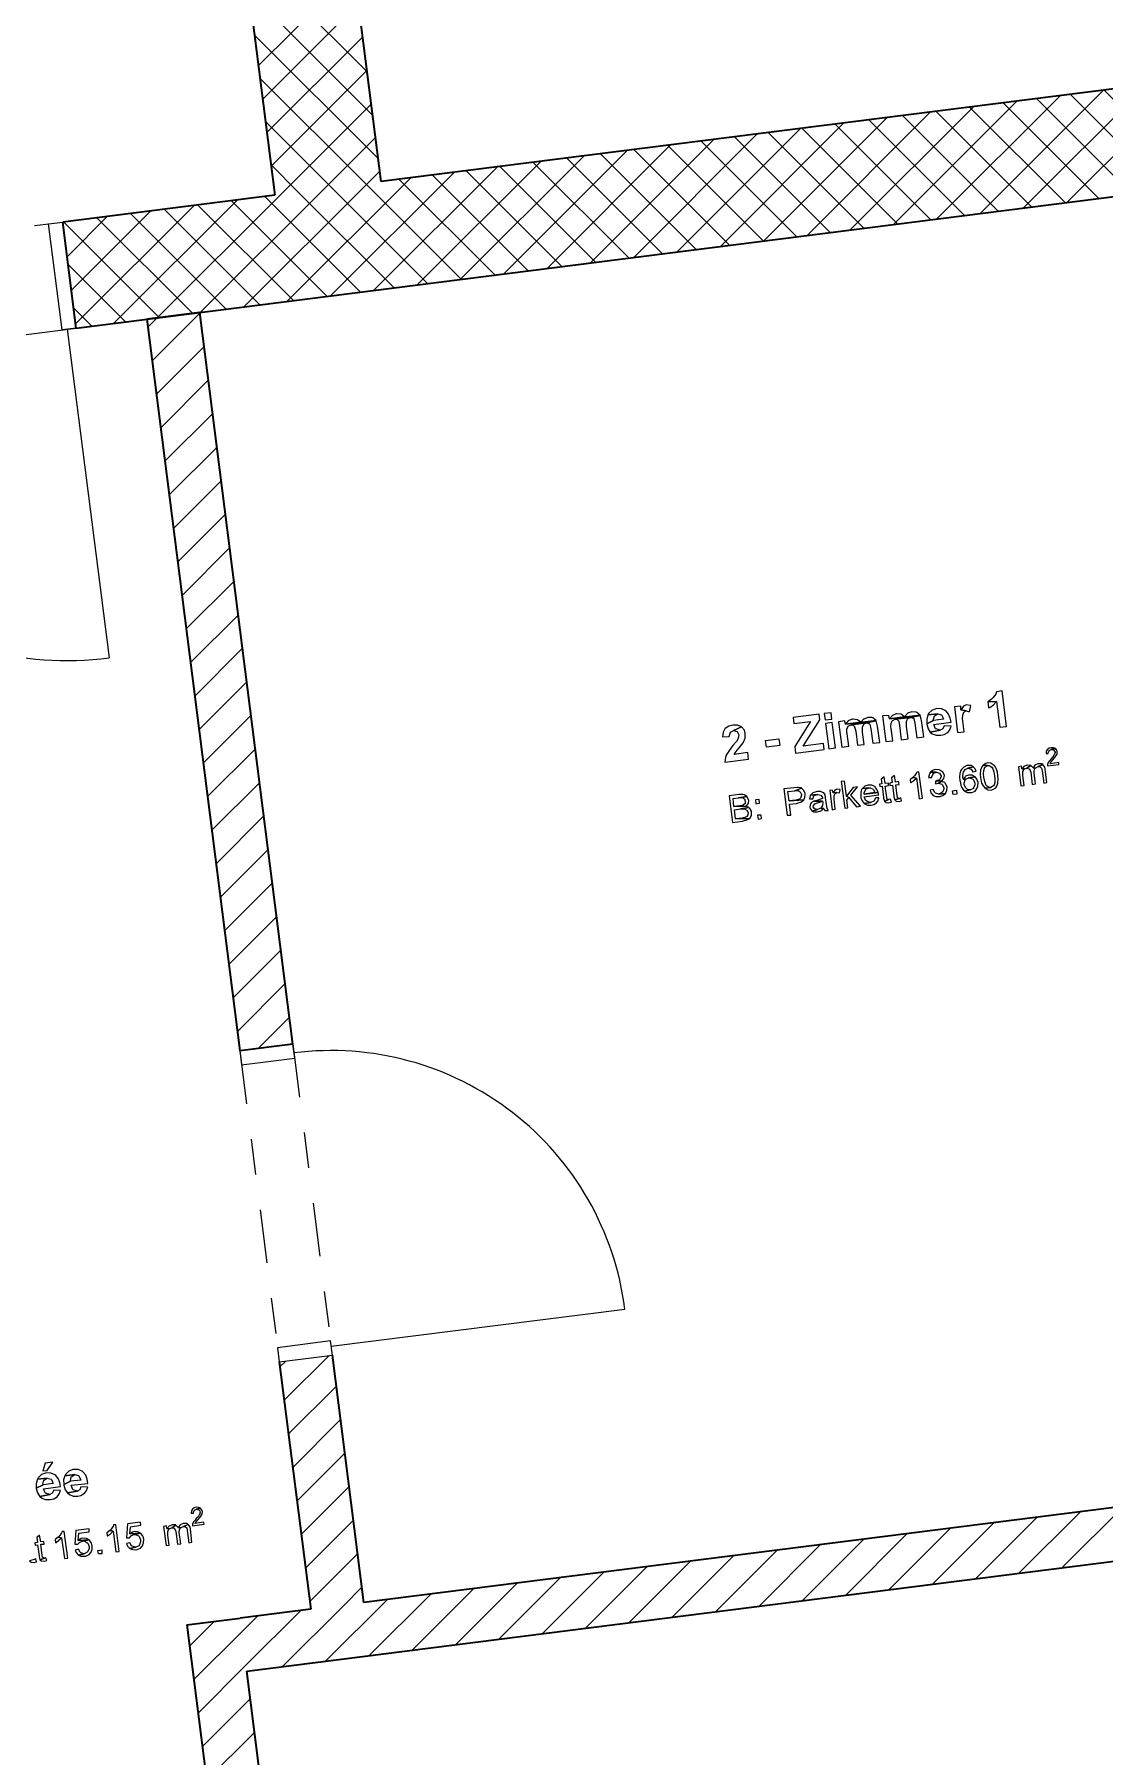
# Model space of a CAD drawing. Header units: metres. Extents: x 2713679.5 to 2713747.3, y 1226017.1 to 1226104.2.
# Drawn here: x 2713704.567 to 2713707.568, y 1226032.806 to 1226037.639 of the extents above; entities that cross this region are included whole.
import ezdxf

# ---------------------------------------------------------------- set-up
doc = ezdxf.new("R2010")
doc.units = ezdxf.units.M
doc.header["$MEASUREMENT"] = 0
doc.linetypes.add('Strichpunkt 3_1_1mm Achsen', pattern=[0.25, 0.15, -0.05, 0, -0.05])
doc.layers.add('texte', color=7, linetype='Continuous', true_color=0x000000)
doc.layers.add('waende_stuetzen', color=250, linetype='Continuous')

msp = doc.modelspace()

# ---------------------------------------------------------------- linework, layer by layer
at = {"layer": 'texte'}
for points in [[(2713707.2809, 1226035.7972), (2713707.2654, 1226035.7949), (2713707.2631, 1226035.7879), (2713707.2554, 1226035.7779), (2713707.2507, 1226035.7732), (2713707.2407, 1226035.7662), (2713707.2654, 1226035.767), (2713707.2747, 1226035.695), (2713707.2933, 1226035.6973)], [(2713707.2407, 1226035.7662), (2713707.243, 1226035.7492), (2713707.2461, 1226035.7508), (2713707.2569, 1226035.7577), (2713707.2654, 1226035.767)], [(2713706.7675, 1226035.7314), (2713706.6947, 1226035.7221), (2713706.697, 1226035.7058), (2713706.7435, 1226035.7113), (2713706.6994, 1226035.6408), (2713706.7017, 1226035.6222), (2713706.7822, 1226035.6323), (2713706.7799, 1226035.6493), (2713706.7234, 1226035.6423), (2713706.7698, 1226035.7159)], [(2713706.8016, 1226035.736), (2713706.7822, 1226035.7337), (2713706.7845, 1226035.7159), (2713706.8031, 1226035.7182)], [(2713706.8403, 1226035.7128), (2713706.8225, 1226035.7105), (2713706.8318, 1226035.6392), (2713706.8511, 1226035.6416), (2713706.8465, 1226035.6764), (2713706.8457, 1226035.6795), (2713706.8457, 1226035.6911), (2713706.8504, 1226035.6989), (2713706.8581, 1226035.702), (2713706.9007, 1226035.7074), (2713706.9278, 1226035.7128), (2713706.9278, 1226035.7136), (2713706.8418, 1226035.7035)], [(2713706.9046, 1226035.7229), (2713706.893, 1226035.7182), (2713706.8922, 1226035.7182), (2713706.8844, 1226035.7089), (2713706.8418, 1226035.7035), (2713706.9278, 1226035.7136), (2713706.9185, 1226035.7213), (2713706.917, 1226035.7221)], [(2713706.8628, 1226035.7175), (2713706.8604, 1226035.7175), (2713706.8496, 1226035.7128), (2713706.8418, 1226035.7035), (2713706.8844, 1226035.7089), (2713706.8751, 1226035.7159), (2713706.8744, 1226035.7159)], [(2713706.9278, 1226035.7128), (2713706.9007, 1226035.7074), (2713706.9092, 1226035.7043), (2713706.91, 1226035.7035), (2713706.9131, 1226035.6911), (2713706.9185, 1226035.6501), (2713706.9379, 1226035.6524), (2713706.9317, 1226035.6981), (2713706.9309, 1226035.702)], [(2713706.9634, 1226035.7283), (2713706.9456, 1226035.7267), (2713706.9549, 1226035.6547), (2713706.9743, 1226035.657), (2713706.9696, 1226035.6919), (2713706.9689, 1226035.695), (2713706.9696, 1226035.7066), (2713706.9735, 1226035.7144), (2713706.9812, 1226035.7175), (2713707.0238, 1226035.7229), (2713707.0509, 1226035.7283), (2713707.0509, 1226035.7291), (2713706.965, 1226035.719)], [(2713707.0277, 1226035.7384), (2713707.0161, 1226035.7345), (2713707.0153, 1226035.7337), (2713707.0076, 1226035.7244), (2713706.965, 1226035.719), (2713707.0509, 1226035.7291), (2713707.0416, 1226035.7368), (2713707.0401, 1226035.7376)], [(2713706.9859, 1226035.7329), (2713706.9836, 1226035.7329), (2713706.9735, 1226035.7283), (2713706.965, 1226035.719), (2713707.0076, 1226035.7244), (2713706.9983, 1226035.7322), (2713706.9975, 1226035.7322)], [(2713707.0238, 1226035.7229), (2713706.9812, 1226035.7175), (2713706.9867, 1226035.7167), (2713706.9905, 1226035.7128), (2713706.9913, 1226035.712), (2713706.9936, 1226035.6996), (2713706.9983, 1226035.6601), (2713707.0176, 1226035.6625), (2713707.013, 1226035.6973), (2713707.013, 1226035.7004), (2713707.013, 1226035.712), (2713707.0169, 1226035.7198)], [(2713707.0509, 1226035.7283), (2713707.0238, 1226035.7229), (2713707.0331, 1226035.7206), (2713707.0331, 1226035.719), (2713707.0362, 1226035.7066), (2713707.0416, 1226035.6656), (2713707.061, 1226035.6679), (2713707.0548, 1226035.7136), (2713707.054, 1226035.7175)], [(2713707.0974, 1226035.7477), (2713707.0951, 1226035.7469), (2713707.0842, 1226035.7422), (2713707.0757, 1226035.7345), (2713707.0726, 1226035.7298), (2713707.1005, 1226035.7329), (2713707.1113, 1226035.7298), (2713707.1121, 1226035.7291), (2713707.1168, 1226035.7182), (2713707.0889, 1226035.7144), (2713707.0695, 1226035.7051), (2713707.0695, 1226035.7035), (2713707.0734, 1226035.6911), (2713707.0796, 1226035.6811), (2713707.1075, 1226035.6865), (2713707.1075, 1226035.6865), (2713707.0959, 1226035.6903), (2713707.0943, 1226035.6911), (2713707.0897, 1226035.7027), (2713707.1377, 1226035.7089), (2713707.1353, 1226035.7206), (2713707.1307, 1226035.7314), (2713707.1245, 1226035.7399), (2713707.1214, 1226035.7422), (2713707.1106, 1226035.7469)], [(2713707.0726, 1226035.7298), (2713707.0695, 1226035.7182), (2713707.0695, 1226035.7051), (2713707.0889, 1226035.7144), (2713707.0881, 1226035.7151), (2713707.0912, 1226035.7267), (2713707.1005, 1226035.7329)], [(2713707.1648, 1226035.7539), (2713707.147, 1226035.7523), (2713707.1555, 1226035.6803), (2713707.1748, 1226035.6826), (2713707.1717, 1226035.7043), (2713707.1702, 1226035.7198), (2713707.171, 1226035.7291), (2713707.1741, 1226035.7376), (2713707.1803, 1226035.7407), (2713707.1655, 1226035.7438)], [(2713707.1803, 1226035.7577), (2713707.1725, 1226035.7546), (2713707.1725, 1226035.7546), (2713707.1655, 1226035.7438), (2713707.1803, 1226035.7407), (2713707.1896, 1226035.7384), (2713707.1934, 1226035.7562), (2713707.1927, 1226035.7562)], [(2713706.5259, 1226035.7012), (2713706.5143, 1226035.6981), (2713706.5042, 1226035.6919), (2713706.5034, 1226035.6911), (2713706.4988, 1226035.6811), (2713706.4965, 1226035.6679), (2713706.5158, 1226035.6687), (2713706.5158, 1226035.6687), (2713706.5189, 1226035.6811), (2713706.5274, 1226035.6857), (2713706.5499, 1226035.6965), (2713706.5499, 1226035.6965), (2713706.5391, 1226035.7012)], [(2713706.5499, 1226035.6965), (2713706.5274, 1226035.6857), (2713706.5375, 1226035.6834), (2713706.5422, 1226035.6741), (2713706.5422, 1226035.6741), (2713706.5398, 1226035.6617), (2713706.536, 1226035.6555), (2713706.5259, 1226035.6439), (2713706.5205, 1226035.6361), (2713706.5127, 1226035.6253), (2713706.5073, 1226035.6168), (2713706.505, 1226035.6098), (2713706.5034, 1226035.5974), (2713706.57, 1226035.6059), (2713706.5677, 1226035.6238), (2713706.5298, 1226035.6183), (2713706.5336, 1226035.6245), (2713706.5344, 1226035.6261), (2713706.5437, 1226035.6369), (2713706.5476, 1226035.6416), (2713706.5545, 1226035.6509), (2713706.5553, 1226035.6532), (2713706.56, 1226035.6648), (2713706.5607, 1226035.6656), (2713706.5607, 1226035.678), (2713706.5584, 1226035.6873)], [(2713706.8047, 1226035.7082), (2713706.7853, 1226035.7058), (2713706.7946, 1226035.6346), (2713706.814, 1226035.6369)], [(2713706.9007, 1226035.7074), (2713706.8581, 1226035.702), (2713706.8635, 1226035.7012), (2713706.8674, 1226035.6973), (2713706.8674, 1226035.6965), (2713706.8705, 1226035.6842), (2713706.8751, 1226035.6447), (2713706.8945, 1226035.647), (2713706.8899, 1226035.6811), (2713706.8899, 1226035.6849), (2713706.8899, 1226035.6965), (2713706.8937, 1226035.7043)], [(2713707.1183, 1226035.6989), (2713707.1144, 1226035.6903), (2713707.1075, 1226035.6865), (2713707.0796, 1226035.6811), (2713707.085, 1226035.6764), (2713707.0959, 1226035.6725), (2713707.109, 1226035.6725), (2713707.1183, 1226035.6749), (2713707.1284, 1226035.6803), (2713707.133, 1226035.6857), (2713707.1377, 1226035.6981)], [(2713706.6204, 1226035.6392), (2713706.6173, 1226035.6578), (2713706.6552, 1226035.6625), (2713706.6575, 1226035.6439), (2713706.6204, 1226035.6392)], [(2713707.4188, 1226035.6377), (2713707.4126, 1226035.6361), (2713707.4079, 1226035.6323), (2713707.4048, 1226035.6284), (2713707.4041, 1226035.6214), (2713707.4103, 1226035.6214), (2713707.4103, 1226035.623), (2713707.4126, 1226035.6292), (2713707.4134, 1226035.6299), (2713707.4188, 1226035.633), (2713707.4304, 1226035.6354), (2713707.425, 1226035.6377)], [(2713707.4304, 1226035.6354), (2713707.4188, 1226035.633), (2713707.4203, 1226035.633), (2713707.4257, 1226035.6307), (2713707.4265, 1226035.6307), (2713707.4296, 1226035.6253), (2713707.4296, 1226035.6238), (2713707.4273, 1226035.6176), (2713707.4265, 1226035.6168), (2713707.4234, 1226035.6121), (2713707.418, 1226035.6059), (2713707.4149, 1226035.6021), (2713707.411, 1226035.5974), (2713707.4103, 1226035.5966), (2713707.4079, 1226035.5905), (2713707.4079, 1226035.5866), (2713707.4405, 1226035.5905), (2713707.4397, 1226035.5959), (2713707.4157, 1226035.5928), (2713707.4172, 1226035.5966), (2713707.4188, 1226035.5982), (2713707.4234, 1226035.6036), (2713707.4281, 1226035.609), (2713707.4319, 1226035.6137), (2713707.4319, 1226035.6145), (2713707.435, 1226035.6199), (2713707.4358, 1226035.6261), (2713707.4343, 1226035.6307)], [(2713707.0478, 1226035.5703), (2713707.0424, 1226035.5695), (2713707.0409, 1226035.5672), (2713707.0354, 1226035.5587), (2713707.0308, 1226035.5541), (2713707.0409, 1226035.5525), (2713707.0486, 1226035.4944), (2713707.0579, 1226035.496)], [(2713707.0804, 1226035.5695), (2713707.0773, 1226035.5641), (2713707.0749, 1226035.5541), (2713707.0842, 1226035.5541), (2713707.0842, 1226035.5556), (2713707.0873, 1226035.5641), (2713707.0881, 1226035.5649), (2713707.0959, 1226035.5688)], [(2713707.0951, 1226035.5765), (2713707.0881, 1226035.575), (2713707.0804, 1226035.5695), (2713707.0959, 1226035.5688), (2713707.0966, 1226035.5688), (2713707.1051, 1226035.5664), (2713707.1098, 1226035.5587), (2713707.1098, 1226035.5572), (2713707.1059, 1226035.5486), (2713707.1051, 1226035.5479), (2713707.0959, 1226035.5448), (2713707.1113, 1226035.544), (2713707.1175, 1226035.551), (2713707.1191, 1226035.5595), (2713707.1191, 1226035.5602), (2713707.1152, 1226035.5688), (2713707.1144, 1226035.5695), (2713707.1067, 1226035.575), (2713707.1044, 1226035.5757)], [(2713707.1841, 1226035.5874), (2713707.1818, 1226035.5874), (2713707.1733, 1226035.5835), (2713707.1671, 1226035.5765), (2713707.1648, 1226035.5734), (2713707.1625, 1226035.5657), (2713707.1617, 1226035.5556), (2713707.1625, 1226035.5448), (2713707.1632, 1226035.5432), (2713707.1655, 1226035.5324), (2713707.1686, 1226035.5239), (2713707.1733, 1226035.5177), (2713707.1756, 1226035.5161), (2713707.1919, 1226035.5192), (2713707.1841, 1226035.5208), (2713707.1779, 1226035.5262), (2713707.1748, 1226035.5347), (2713707.1748, 1226035.5386), (2713707.1772, 1226035.5471), (2713707.1795, 1226035.5494), (2713707.1717, 1226035.5494), (2713707.171, 1226035.5579), (2713707.1717, 1226035.5664), (2713707.1725, 1226035.5688), (2713707.1772, 1226035.5765), (2713707.1849, 1226035.5804), (2713707.1996, 1226035.5843), (2713707.1942, 1226035.5874)], [(2713707.1996, 1226035.5843), (2713707.1849, 1226035.5804), (2713707.1857, 1226035.5804), (2713707.1942, 1226035.5773), (2713707.1988, 1226035.5703), (2713707.2081, 1226035.5719), (2713707.2058, 1226035.5781)], [(2713707.2275, 1226035.5889), (2713707.2244, 1226035.5843), (2713707.2205, 1226035.575), (2713707.2205, 1226035.5734), (2713707.2198, 1226035.5641), (2713707.2205, 1226035.5533), (2713707.2213, 1226035.5494), (2713707.2236, 1226035.5386), (2713707.2275, 1226035.5308), (2713707.2321, 1226035.5246), (2713707.2321, 1226035.5239), (2713707.2492, 1226035.5262), (2713707.2453, 1226035.5262), (2713707.2376, 1226035.5308), (2713707.2352, 1226035.5347), (2713707.2321, 1226035.5424), (2713707.2298, 1226035.5548), (2713707.2291, 1226035.5641), (2713707.2298, 1226035.5734), (2713707.2314, 1226035.5804), (2713707.2329, 1226035.5827), (2713707.2407, 1226035.5874)], [(2713707.2399, 1226035.5951), (2713707.2352, 1226035.5935), (2713707.2275, 1226035.5889), (2713707.2407, 1226035.5874), (2713707.2445, 1226035.5874), (2713707.2523, 1226035.5827), (2713707.2546, 1226035.5788), (2713707.2577, 1226035.5703), (2713707.26, 1226035.5587), (2713707.2608, 1226035.5502), (2713707.2608, 1226035.5401), (2713707.2585, 1226035.5339), (2713707.2569, 1226035.5308), (2713707.2492, 1226035.5262), (2713707.2321, 1226035.5239), (2713707.2407, 1226035.5192), (2713707.25, 1226035.5184), (2713707.2554, 1226035.52), (2713707.2631, 1226035.5246), (2713707.2662, 1226035.5293), (2713707.2693, 1226035.5386), (2713707.2693, 1226035.5401), (2713707.2701, 1226035.5494), (2713707.2693, 1226035.5595), (2713707.2678, 1226035.5688), (2713707.2654, 1226035.5773), (2713707.2647, 1226035.5796), (2713707.2593, 1226035.5874), (2713707.2585, 1226035.5881), (2713707.2507, 1226035.5935), (2713707.25, 1226035.5943)], [(2713707.3351, 1226035.5858), (2713707.3266, 1226035.5843), (2713707.3336, 1226035.5308), (2713707.3429, 1226035.5316), (2713707.339, 1226035.5595), (2713707.339, 1226035.5618), (2713707.339, 1226035.5711), (2713707.3437, 1226035.5781), (2713707.3359, 1226035.5781)], [(2713707.3514, 1226035.5889), (2713707.3506, 1226035.5889), (2713707.3421, 1226035.585), (2713707.3359, 1226035.5781), (2713707.3437, 1226035.5781), (2713707.3499, 1226035.5804), (2713707.3615, 1226035.5874), (2713707.3607, 1226035.5881)], [(2713707.3615, 1226035.5874), (2713707.3499, 1226035.5804), (2713707.3576, 1226035.5788), (2713707.3576, 1226035.5788), (2713707.3615, 1226035.5695), (2713707.3653, 1226035.5347), (2713707.3746, 1226035.5362), (2713707.3708, 1226035.5672), (2713707.3708, 1226035.5719), (2713707.3731, 1226035.5796), (2713707.3739, 1226035.5804), (2713707.3677, 1226035.5812)], [(2713707.3832, 1226035.5928), (2713707.3816, 1226035.5928), (2713707.3731, 1226035.5889), (2713707.3677, 1226035.5812), (2713707.3739, 1226035.5804), (2713707.3824, 1226035.585), (2713707.3955, 1226035.5905), (2713707.3924, 1226035.592)], [(2713707.3955, 1226035.5905), (2713707.3824, 1226035.585), (2713707.3878, 1226035.5843), (2713707.3917, 1226035.5804), (2713707.3932, 1226035.5726), (2713707.3979, 1226035.5386), (2713707.4064, 1226035.5401), (2713707.4017, 1226035.5773), (2713707.401, 1226035.5827)], [(2713706.697, 1226035.5254), (2713706.6692, 1226035.5223), (2713706.6784, 1226035.448), (2713706.6885, 1226035.4487), (2713706.6846, 1226035.4789), (2713706.704, 1226035.4813), (2713706.7094, 1226035.4828), (2713706.7187, 1226035.4859), (2713706.7249, 1226035.4913), (2713706.6839, 1226035.4882), (2713706.68, 1226035.5146), (2713706.6994, 1226035.5169), (2713706.7179, 1226035.5239), (2713706.7179, 1226035.5246), (2713706.7086, 1226035.5262), (2713706.7071, 1226035.5262)], [(2713706.7179, 1226035.5239), (2713706.6994, 1226035.5169), (2713706.7086, 1226035.5177), (2713706.7148, 1226035.5138), (2713706.7187, 1226035.506), (2713706.7187, 1226035.5045), (2713706.7156, 1226035.496), (2713706.7125, 1226035.4929), (2713706.7025, 1226035.4906), (2713706.6839, 1226035.4882), (2713706.7249, 1226035.4913), (2713706.728, 1226035.4983), (2713706.7288, 1226035.5076), (2713706.7288, 1226035.5091), (2713706.7249, 1226035.5177)], [(2713706.8055, 1226035.5184), (2713706.7977, 1226035.5177), (2713706.8047, 1226035.4634), (2713706.8132, 1226035.465), (2713706.8101, 1226035.4929), (2713706.8101, 1226035.4944), (2713706.8101, 1226035.5037), (2713706.8132, 1226035.5091), (2713706.8178, 1226035.5115), (2713706.807, 1226035.5107)], [(2713706.8171, 1226035.5215), (2713706.8116, 1226035.5184), (2713706.8116, 1226035.5184), (2713706.807, 1226035.5107), (2713706.8178, 1226035.5115), (2713706.8248, 1226035.5107), (2713706.8271, 1226035.5192), (2713706.8264, 1226035.52)], [(2713706.8387, 1226035.544), (2713706.8295, 1226035.5424), (2713706.8395, 1226035.4681), (2713706.848, 1226035.4689), (2713706.8457, 1226035.4906), (2713706.8511, 1226035.4975), (2713706.8442, 1226035.5014)], [(2713706.8751, 1226035.5277), (2713706.8628, 1226035.5262), (2713706.8442, 1226035.5014), (2713706.8511, 1226035.4975), (2713706.8728, 1226035.472), (2713706.8837, 1226035.4735), (2713706.8566, 1226035.5045)], [(2713706.8891, 1226035.5231), (2713706.8868, 1226035.52), (2713706.8844, 1226035.5115), (2713706.8844, 1226035.5006), (2713706.8852, 1226035.4967), (2713706.8883, 1226035.4882), (2713706.8945, 1226035.4813), (2713706.9131, 1226035.4836), (2713706.91, 1226035.4836), (2713706.9015, 1226035.4875), (2713706.8976, 1226035.4906), (2713706.8945, 1226035.4998), (2713706.9348, 1226035.5053), (2713706.934, 1226035.5076), (2713706.9332, 1226035.5115), (2713706.8937, 1226035.5076), (2713706.8937, 1226035.5107), (2713706.8976, 1226035.5192), (2713706.8992, 1226035.5215), (2713706.9069, 1226035.5254)], [(2713706.9061, 1226035.5324), (2713706.9046, 1226035.5324), (2713706.8961, 1226035.5293), (2713706.8891, 1226035.5231), (2713706.9069, 1226035.5254), (2713706.9108, 1226035.5254), (2713706.9193, 1226035.5215), (2713706.9201, 1226035.5208), (2713706.9239, 1226035.5115), (2713706.8937, 1226035.5076), (2713706.9332, 1226035.5115), (2713706.9301, 1226035.5208), (2713706.9247, 1226035.5277), (2713706.9239, 1226035.5285), (2713706.9154, 1226035.5324)], [(2713706.9503, 1226035.5564), (2713706.9417, 1226035.5494), (2713706.9441, 1226035.5362), (2713706.9371, 1226035.5355), (2713706.9379, 1226035.5285), (2713706.9448, 1226035.5293), (2713706.9487, 1226035.4983), (2713706.9487, 1226035.496), (2713706.951, 1226035.4875), (2713706.9634, 1226035.4921), (2713706.9603, 1226035.4921), (2713706.9588, 1226035.4937), (2713706.958, 1226035.4983), (2713706.9534, 1226035.53), (2713706.9627, 1226035.5316), (2713706.9619, 1226035.5386), (2713706.9526, 1226035.537)], [(2713706.9789, 1226035.5595), (2713706.9712, 1226035.5533), (2713706.9727, 1226035.5401), (2713706.9658, 1226035.5386), (2713706.9665, 1226035.5316), (2713706.9735, 1226035.5324), (2713706.9774, 1226035.5014), (2713706.9774, 1226035.4998), (2713706.9797, 1226035.4913), (2713706.9929, 1226035.4952), (2713706.9898, 1226035.496), (2713706.9874, 1226035.4975), (2713706.9867, 1226035.5022), (2713706.9828, 1226035.5339), (2713706.9921, 1226035.5347), (2713706.9905, 1226035.5424), (2713706.982, 1226035.5409)], [(2713707.0308, 1226035.5541), (2713707.0231, 1226035.5479), (2713707.0238, 1226035.5393), (2713707.0254, 1226035.5401), (2713707.0331, 1226035.5455), (2713707.0339, 1226035.5463), (2713707.0409, 1226035.5525)], [(2713707.0873, 1226035.5208), (2713707.0788, 1226035.5184), (2713707.0811, 1226035.5107), (2713707.0881, 1226035.5037), (2713707.0951, 1226035.5006), (2713707.1051, 1226035.5006), (2713707.1059, 1226035.5006), (2713707.1152, 1226035.5037), (2713707.1222, 1226035.5091), (2713707.1036, 1226035.5076), (2713707.1036, 1226035.5076), (2713707.0943, 1226035.5099), (2713707.092, 1226035.5122)], [(2713707.0943, 1226035.544), (2713707.0943, 1226035.5362), (2713707.1013, 1226035.5378), (2713707.1106, 1226035.5432), (2713707.1113, 1226035.544), (2713707.0959, 1226035.5448)], [(2713707.1106, 1226035.5432), (2713707.1013, 1226035.5378), (2713707.1028, 1226035.5378), (2713707.1121, 1226035.5355), (2713707.1137, 1226035.5339), (2713707.1175, 1226035.5254), (2713707.1175, 1226035.5223), (2713707.1144, 1226035.5138), (2713707.1121, 1226035.5115), (2713707.1036, 1226035.5076), (2713707.1222, 1226035.5091), (2713707.1261, 1226035.5177), (2713707.1268, 1226035.5269), (2713707.1261, 1226035.53), (2713707.1214, 1226035.5386), (2713707.1199, 1226035.5401)], [(2713707.1439, 1226035.5068), (2713707.1423, 1226035.5169), (2713707.1532, 1226035.5184), (2713707.1539, 1226035.5076), (2713707.1439, 1226035.5068)], [(2713707.188, 1226035.561), (2713707.1872, 1226035.561), (2713707.1787, 1226035.5579), (2713707.1772, 1226035.5564), (2713707.1717, 1226035.5494), (2713707.1795, 1226035.5494), (2713707.1872, 1226035.5533), (2713707.205, 1226035.5564), (2713707.1973, 1226035.5602)], [(2713707.205, 1226035.5564), (2713707.1872, 1226035.5533), (2713707.1896, 1226035.5533), (2713707.1981, 1226035.5502), (2713707.2004, 1226035.5471), (2713707.2043, 1226035.5386), (2713707.2043, 1226035.5331), (2713707.2012, 1226035.5246), (2713707.2004, 1226035.5231), (2713707.1919, 1226035.5192), (2713707.1756, 1226035.5161), (2713707.1834, 1226035.5122), (2713707.1934, 1226035.5115), (2713707.1965, 1226035.5122), (2713707.205, 1226035.5161), (2713707.2074, 1226035.5184), (2713707.212, 1226035.5269), (2713707.2128, 1226035.53), (2713707.2136, 1226035.5401), (2713707.2136, 1226035.5401), (2713707.2105, 1226035.5494)], [(2713706.5437, 1226035.506), (2713706.5158, 1226035.5029), (2713706.5251, 1226035.4278), (2713706.553, 1226035.4317), (2713706.5561, 1226035.4325), (2713706.5654, 1226035.4348), (2713706.5731, 1226035.4394), (2713706.5336, 1226035.4379), (2713706.5305, 1226035.4634), (2713706.5476, 1226035.4658), (2713706.5708, 1226035.4696), (2713706.5623, 1226035.4735), (2713706.5631, 1226035.4735), (2713706.529, 1226035.4727), (2713706.5267, 1226035.4952), (2713706.5414, 1226035.4967), (2713706.5654, 1226035.5006), (2713706.5576, 1226035.5053), (2713706.5538, 1226035.506)], [(2713706.5654, 1226035.5006), (2713706.5414, 1226035.4967), (2713706.5437, 1226035.4975), (2713706.553, 1226035.4975), (2713706.5584, 1226035.4944), (2713706.5607, 1226035.4875), (2713706.56, 1226035.4813), (2713706.5545, 1226035.4766), (2713706.5453, 1226035.4743), (2713706.529, 1226035.4727), (2713706.5631, 1226035.4735), (2713706.5693, 1226035.4813), (2713706.5708, 1226035.4906), (2713706.57, 1226035.4913), (2713706.5662, 1226035.4998)], [(2713706.5995, 1226035.4921), (2713706.5894, 1226035.4913), (2713706.5902, 1226035.4805), (2713706.601, 1226035.482)], [(2713706.7435, 1226035.5045), (2713706.7427, 1226035.5037), (2713706.7404, 1226035.4944), (2713706.7497, 1226035.4944), (2713706.7528, 1226035.5029), (2713706.7536, 1226035.5037), (2713706.7621, 1226035.5068)], [(2713706.7528, 1226035.4875), (2713706.7466, 1226035.4836), (2713706.7427, 1226035.4774), (2713706.7419, 1226035.4704), (2713706.7427, 1226035.4673), (2713706.7481, 1226035.4596), (2713706.7636, 1226035.4642), (2713706.7551, 1226035.4658), (2713706.7512, 1226035.472), (2713706.752, 1226035.4758), (2713706.7559, 1226035.4797), (2713706.7636, 1226035.4828), (2713706.7698, 1226035.4844), (2713706.7776, 1226035.4875)], [(2713706.7629, 1226035.5146), (2713706.7598, 1226035.5138), (2713706.7505, 1226035.5107), (2713706.7505, 1226035.5107), (2713706.7435, 1226035.5045), (2713706.7621, 1226035.5068), (2713706.7644, 1226035.5068), (2713706.7729, 1226035.5045), (2713706.7768, 1226035.4975), (2713706.7768, 1226035.4952), (2713706.7714, 1226035.4929), (2713706.7613, 1226035.4898), (2713706.7528, 1226035.4875), (2713706.7776, 1226035.4875), (2713706.7783, 1226035.4844), (2713706.7776, 1226035.4751), (2713706.7729, 1226035.4681), (2713706.7722, 1226035.4681), (2713706.7814, 1226035.4673), (2713706.7838, 1226035.4611), (2713706.7931, 1226035.4619), (2713706.79, 1226035.4681), (2713706.7892, 1226035.4727), (2713706.7876, 1226035.4844), (2713706.7861, 1226035.4967), (2713706.7845, 1226035.5053), (2713706.7807, 1226035.5107), (2713706.7737, 1226035.5138), (2713706.7722, 1226035.5146)], [(2713706.9255, 1226035.4967), (2713706.9255, 1226035.496), (2713706.9208, 1226035.4875), (2713706.9131, 1226035.4836), (2713706.8945, 1226035.4813), (2713706.8961, 1226035.4805), (2713706.9038, 1226035.4766), (2713706.9139, 1226035.4766), (2713706.9208, 1226035.4782), (2713706.9286, 1226035.4828), (2713706.9325, 1226035.4875), (2713706.9356, 1226035.4967)], [(2713706.9681, 1226035.4929), (2713706.9634, 1226035.4921), (2713706.951, 1226035.4875), (2713706.9557, 1226035.4836), (2713706.9634, 1226035.4828), (2713706.9704, 1226035.4851)], [(2713706.9967, 1226035.4967), (2713706.9929, 1226035.4952), (2713706.9797, 1226035.4913), (2713706.9843, 1226035.4875), (2713706.9921, 1226035.4867), (2713706.9991, 1226035.4882)], [(2713706.5708, 1226035.4696), (2713706.5476, 1226035.4658), (2713706.5491, 1226035.4665), (2713706.5584, 1226035.4658), (2713706.5654, 1226035.4627), (2713706.5685, 1226035.4557), (2713706.5677, 1226035.4495), (2713706.5646, 1226035.4449), (2713706.5592, 1226035.4418), (2713706.5522, 1226035.4402), (2713706.5336, 1226035.4379), (2713706.5731, 1226035.4394), (2713706.5778, 1226035.4472), (2713706.5778, 1226035.4472), (2713706.5785, 1226035.4573), (2713706.5778, 1226035.4596), (2713706.5731, 1226035.4673)], [(2713706.6049, 1226035.4487), (2713706.5948, 1226035.448), (2713706.5964, 1226035.4371), (2713706.6064, 1226035.4387)], [(2713706.7722, 1226035.4681), (2713706.7636, 1226035.4642), (2713706.7481, 1226035.4596), (2713706.752, 1226035.458), (2713706.7621, 1226035.4573), (2713706.7629, 1226035.4573), (2713706.7722, 1226035.4604), (2713706.7737, 1226035.4611), (2713706.7814, 1226035.4673)], [(2713704.5999, 1226033.6026), (2713704.5976, 1226033.6018), (2713704.5868, 1226033.5979), (2713704.5783, 1226033.5894), (2713704.5752, 1226033.5847), (2713704.603, 1226033.5878), (2713704.6139, 1226033.5847), (2713704.6147, 1226033.584), (2713704.6193, 1226033.5731), (2713704.5914, 1226033.5693), (2713704.5721, 1226033.56), (2713704.5721, 1226033.5584), (2713704.5759, 1226033.546), (2713704.5821, 1226033.536), (2713704.61, 1226033.5414), (2713704.61, 1226033.5414), (2713704.5984, 1226033.5452), (2713704.5968, 1226033.546), (2713704.5922, 1226033.5576), (2713704.6402, 1226033.5638), (2713704.6379, 1226033.5754), (2713704.6332, 1226033.5871), (2713704.627, 1226033.5948), (2713704.624, 1226033.5971), (2713704.6131, 1226033.6018)], [(2713704.5752, 1226033.5847), (2713704.5721, 1226033.5731), (2713704.5721, 1226033.56), (2713704.5914, 1226033.5693), (2713704.5907, 1226033.5708), (2713704.5937, 1226033.5824), (2713704.603, 1226033.5878)], [(2713704.6185, 1226033.6328), (2713704.5968, 1226033.6297), (2713704.5907, 1226033.608), (2713704.6023, 1226033.6095)], [(2713704.6526, 1226033.594), (2713704.6487, 1226033.5832), (2713704.6495, 1226033.57), (2713704.6681, 1226033.5793), (2713704.6681, 1226033.5801), (2713704.6704, 1226033.5917), (2713704.6805, 1226033.5979)], [(2713704.6774, 1226033.6118), (2713704.6751, 1226033.6118), (2713704.6634, 1226033.6072), (2713704.6549, 1226033.5987), (2713704.6526, 1226033.594), (2713704.6805, 1226033.5979), (2713704.6906, 1226033.5948), (2713704.6913, 1226033.594), (2713704.6967, 1226033.5824), (2713704.6681, 1226033.5793), (2713704.6495, 1226033.57), (2713704.6495, 1226033.5677), (2713704.6534, 1226033.5553), (2713704.6596, 1226033.546), (2713704.6875, 1226033.5514), (2713704.6867, 1226033.5514), (2713704.6758, 1226033.5545), (2713704.6743, 1226033.5561), (2713704.6696, 1226033.5677), (2713704.7169, 1226033.5731), (2713704.7146, 1226033.5847), (2713704.7107, 1226033.5964), (2713704.7037, 1226033.6049), (2713704.7006, 1226033.6072), (2713704.6898, 1226033.6118)], [(2713704.6209, 1226033.5538), (2713704.617, 1226033.5452), (2713704.61, 1226033.5414), (2713704.5821, 1226033.536), (2713704.5876, 1226033.5313), (2713704.5984, 1226033.5274), (2713704.6116, 1226033.5274), (2713704.6209, 1226033.5298), (2713704.6309, 1226033.5352), (2713704.6356, 1226033.5414), (2713704.6402, 1226033.553)], [(2713704.6975, 1226033.5631), (2713704.6944, 1226033.5545), (2713704.6875, 1226033.5514), (2713704.6596, 1226033.546), (2713704.665, 1226033.5414), (2713704.6758, 1226033.5375), (2713704.689, 1226033.5375), (2713704.6975, 1226033.5391), (2713704.7076, 1226033.5452), (2713704.7122, 1226033.5507), (2713704.7169, 1226033.5623)], [(2713705.0212, 1226033.5058), (2713705.015, 1226033.5042), (2713705.0104, 1226033.5003), (2713705.0073, 1226033.4957), (2713705.0065, 1226033.4895), (2713705.0127, 1226033.4895), (2713705.0127, 1226033.491), (2713705.015, 1226033.4972), (2713705.0158, 1226033.498), (2713705.0212, 1226033.5003), (2713705.0328, 1226033.5034), (2713705.0274, 1226033.505)], [(2713705.0328, 1226033.5034), (2713705.0212, 1226033.5003), (2713705.0228, 1226033.5003), (2713705.0282, 1226033.4988), (2713705.029, 1226033.4988), (2713705.0321, 1226033.4934), (2713705.0321, 1226033.4918), (2713705.0297, 1226033.4856), (2713705.029, 1226033.4848), (2713705.0259, 1226033.4794), (2713705.0204, 1226033.474), (2713705.0173, 1226033.4701), (2713705.0135, 1226033.4655), (2713705.0127, 1226033.4647), (2713705.0104, 1226033.4585), (2713705.0104, 1226033.4539), (2713705.0429, 1226033.4585), (2713705.0421, 1226033.4639), (2713705.0173, 1226033.4608), (2713705.0197, 1226033.4647), (2713705.0212, 1226033.4663), (2713705.0259, 1226033.4717), (2713705.0305, 1226033.4771), (2713705.0344, 1226033.4817), (2713705.0344, 1226033.4825), (2713705.0375, 1226033.4879), (2713705.0383, 1226033.4941), (2713705.0367, 1226033.498)], [(2713704.72, 1226033.4453), (2713704.6828, 1226033.4407), (2713704.6805, 1226033.402), (2713704.689, 1226033.402), (2713704.6944, 1226033.4082), (2713704.7022, 1226033.4105), (2713704.7208, 1226033.4144), (2713704.6898, 1226033.4128), (2713704.6913, 1226033.433), (2713704.7208, 1226033.4368)], [(2713704.7781, 1226033.4407), (2713704.7703, 1226033.4345), (2713704.7711, 1226033.426), (2713704.7719, 1226033.426), (2713704.7804, 1226033.4314), (2713704.7812, 1226033.4322), (2713704.7881, 1226033.4392)], [(2713704.7951, 1226033.457), (2713704.7889, 1226033.4562), (2713704.7881, 1226033.4531), (2713704.7819, 1226033.4446), (2713704.7781, 1226033.4407), (2713704.7881, 1226033.4392), (2713704.7951, 1226033.3811), (2713704.8044, 1226033.3818)], [(2713704.864, 1226033.4639), (2713704.8276, 1226033.4593), (2713704.8253, 1226033.4206), (2713704.8338, 1226033.4206), (2713704.8385, 1226033.426), (2713704.8462, 1226033.4291), (2713704.8648, 1226033.433), (2713704.8346, 1226033.4314), (2713704.8361, 1226033.4515), (2713704.8656, 1226033.4554)], [(2713704.9376, 1226033.4539), (2713704.9291, 1226033.4523), (2713704.936, 1226033.3989), (2713704.9453, 1226033.3997), (2713704.9415, 1226033.4275), (2713704.9415, 1226033.4299), (2713704.9415, 1226033.4392), (2713704.9453, 1226033.4453), (2713704.9384, 1226033.4461)], [(2713704.9538, 1226033.457), (2713704.9531, 1226033.457), (2713704.9446, 1226033.4531), (2713704.9384, 1226033.4461), (2713704.9453, 1226033.4453), (2713704.9523, 1226033.4484), (2713704.9639, 1226033.4554), (2713704.9631, 1226033.4562)], [(2713704.9639, 1226033.4554), (2713704.9523, 1226033.4484), (2713704.96, 1226033.4469), (2713704.96, 1226033.4461), (2713704.9639, 1226033.4376), (2713704.9678, 1226033.4028), (2713704.9771, 1226033.4035), (2713704.9732, 1226033.4353), (2713704.9732, 1226033.4392), (2713704.9755, 1226033.4477), (2713704.9763, 1226033.4484), (2713704.9701, 1226033.4492)], [(2713704.9856, 1226033.4608), (2713704.984, 1226033.4608), (2713704.9755, 1226033.457), (2713704.9701, 1226033.4492), (2713704.9763, 1226033.4484), (2713704.984, 1226033.4523), (2713704.998, 1226033.4577), (2713704.9949, 1226033.4601)], [(2713704.998, 1226033.4577), (2713704.984, 1226033.4523), (2713704.9902, 1226033.4515), (2713704.9941, 1226033.4484), (2713704.9957, 1226033.4407), (2713705.0003, 1226033.4066), (2713705.0088, 1226033.4082), (2713705.0042, 1226033.4446), (2713705.0034, 1226033.4508)], [(2713704.5814, 1226033.4275), (2713704.5736, 1226033.4213), (2713704.5752, 1226033.4074), (2713704.5682, 1226033.4066), (2713704.569, 1226033.3997), (2713704.5759, 1226033.4004), (2713704.5798, 1226033.3695), (2713704.5798, 1226033.3679), (2713704.5821, 1226033.3586), (2713704.5953, 1226033.3633), (2713704.5922, 1226033.364), (2713704.5899, 1226033.3656), (2713704.5891, 1226033.3702), (2713704.5852, 1226033.402), (2713704.5945, 1226033.4028), (2713704.593, 1226033.4097), (2713704.5845, 1226033.409)], [(2713704.6332, 1226033.4221), (2713704.6255, 1226033.4159), (2713704.6263, 1226033.4074), (2713704.6278, 1226033.4074), (2713704.6356, 1226033.4136), (2713704.6363, 1226033.4144), (2713704.6433, 1226033.4206)], [(2713704.6503, 1226033.4384), (2713704.6449, 1226033.4376), (2713704.6433, 1226033.4345), (2713704.6379, 1226033.4268), (2713704.6332, 1226033.4221), (2713704.6433, 1226033.4206), (2713704.6511, 1226033.3625), (2713704.6603, 1226033.3633)], [(2713704.7029, 1226033.419), (2713704.6983, 1226033.4182), (2713704.6898, 1226033.4128), (2713704.7208, 1226033.4144), (2713704.713, 1226033.4182)], [(2713704.7208, 1226033.4144), (2713704.7022, 1226033.4105), (2713704.7053, 1226033.4113), (2713704.7138, 1226033.4074), (2713704.7169, 1226033.4051), (2713704.72, 1226033.3958), (2713704.72, 1226033.3904), (2713704.7169, 1226033.3818), (2713704.7146, 1226033.3795), (2713704.7068, 1226033.3757), (2713704.6906, 1226033.3718), (2713704.6975, 1226033.3687), (2713704.7076, 1226033.3687), (2713704.7115, 1226033.3687), (2713704.72, 1226033.3733), (2713704.7262, 1226033.3795), (2713704.7293, 1226033.388), (2713704.7293, 1226033.3981), (2713704.7293, 1226033.3981), (2713704.7262, 1226033.4074)], [(2713704.8346, 1226033.4066), (2713704.8253, 1226033.4043), (2713704.8284, 1226033.3966), (2713704.8346, 1226033.3904), (2713704.8509, 1226033.3942), (2713704.8501, 1226033.3942), (2713704.8408, 1226033.3966), (2713704.8392, 1226033.3981)], [(2713704.8478, 1226033.4376), (2713704.8423, 1226033.4361), (2713704.8346, 1226033.4314), (2713704.8648, 1226033.433), (2713704.857, 1226033.4368)], [(2713704.8648, 1226033.433), (2713704.8462, 1226033.4291), (2713704.8501, 1226033.4291), (2713704.8586, 1226033.426), (2713704.8609, 1226033.4237), (2713704.864, 1226033.4144), (2713704.8648, 1226033.409), (2713704.8617, 1226033.4004), (2713704.8594, 1226033.3981), (2713704.8509, 1226033.3942), (2713704.8346, 1226033.3904), (2713704.8423, 1226033.3873), (2713704.8516, 1226033.3865), (2713704.8555, 1226033.3873), (2713704.864, 1226033.3911), (2713704.8702, 1226033.3981), (2713704.8733, 1226033.4066), (2713704.8741, 1226033.4167), (2713704.8741, 1226033.4167), (2713704.871, 1226033.426)], [(2713704.5705, 1226033.3609), (2713704.5659, 1226033.3594), (2713704.5535, 1226033.3555), (2713704.5581, 1226033.3516), (2713704.5659, 1226033.3509), (2713704.5728, 1226033.3524)], [(2713704.5992, 1226033.364), (2713704.5953, 1226033.3633), (2713704.5821, 1226033.3586), (2713704.5868, 1226033.3555), (2713704.5945, 1226033.3547), (2713704.6015, 1226033.3563)], [(2713704.6906, 1226033.388), (2713704.6813, 1226033.3857), (2713704.6836, 1226033.3787), (2713704.6906, 1226033.3718), (2713704.7068, 1226033.3757), (2713704.7053, 1226033.3757), (2713704.6967, 1226033.378), (2713704.6952, 1226033.3795)], [(2713704.7463, 1226033.3749), (2713704.7448, 1226033.3849), (2713704.7556, 1226033.3865), (2713704.7564, 1226033.3757), (2713704.7463, 1226033.3749)]]:
    msp.add_lwpolyline(points, close=True, dxfattribs=at)
at = {"layer": 'waende_stuetzen', "color": 7, "linetype": 'Continuous', "lineweight": 35}
for p, q in [((2713705.5391, 1226037.2263), (2713704.9159, 1226042.1369)), ((2713704.6561, 1226041.8016), (2713705.2415, 1226037.1886)), ((2713708.6888, 1226037.626), (2713705.5391, 1226037.2263)), ((2713704.684, 1226036.8154), (2713708.7266, 1226037.3284)), ((2713705.2415, 1226037.1886), (2713704.6463, 1226037.113)), ((2713704.684, 1226036.8154), (2713704.6463, 1226037.113)), ((2713705.0312, 1226036.8595), (2713704.8824, 1226036.8406)), ((2713704.8824, 1226036.8406), (2713705.143, 1226034.7871)), ((2713705.2919, 1226034.8059), (2713705.0312, 1226036.8595)), ((2713705.2919, 1226034.8059), (2713705.143, 1226034.7871)), ((2713705.4908, 1226033.2385), (2713705.4026, 1226033.9329)), ((2713705.2538, 1226033.9141), (2713705.342, 1226033.2196)), ((2713709.1861, 1226033.7075), (2713705.4908, 1226033.2385)), ((2713705.1624, 1226033.0456), (2713709.205, 1226033.5587)), ((2713705.342, 1226033.2196), (2713705.1436, 1226033.1944)), ((2713704.9947, 1226033.1756), (2713705.1436, 1226033.1944)), ((2713704.9947, 1226033.1756), (2713705.1018, 1226032.3323)), ((2713705.2506, 1226032.3512), (2713705.1624, 1226033.0456))]:
    msp.add_line(p, q, dxfattribs=at)
at = {"layer": 'waende_stuetzen', "color": 18, "linetype": 'Continuous', "lineweight": 0, "true_color": 0x000000}
for p, q in [((2713705.5, 1226037.5343), (2713705.1537, 1226037.8807)), ((2713705.1953, 1226037.5523), (2713705.4637, 1226037.8206)), ((2713705.5154, 1226037.4128), (2713705.1691, 1226037.7592)), ((2713705.2073, 1226037.4581), (2713705.4756, 1226037.7265)), ((2713705.5308, 1226037.2913), (2713705.1845, 1226037.6377)), ((2713705.2192, 1226037.364), (2713705.4876, 1226037.6324)), ((2713705.4953, 1226037.2208), (2713705.1999, 1226037.5162)), ((2713705.2312, 1226037.2699), (2713705.4995, 1226037.5382)), ((2713707.4628, 1226037.168), (2713707.8091, 1226037.5144)), ((2713706.9768, 1226037.1064), (2713707.3232, 1226037.4527)), ((2713707.0983, 1226037.1218), (2713707.4447, 1226037.4682)), ((2713707.2198, 1226037.1372), (2713707.5662, 1226037.4836)), ((2713707.3413, 1226037.1526), (2713707.6876, 1226037.499)), ((2713707.6461, 1226037.1913), (2713707.3778, 1226037.4597)), ((2713707.7402, 1226037.2033), (2713707.4719, 1226037.4716)), ((2713707.8344, 1226037.2152), (2713707.566, 1226037.4836)), ((2713705.258, 1226037.1906), (2713705.5115, 1226037.4441)), ((2713706.6124, 1226037.0601), (2713706.9587, 1226037.4065)), ((2713706.7339, 1226037.0755), (2713707.0802, 1226037.4219)), ((2713706.8553, 1226037.091), (2713707.2017, 1226037.4373)), ((2713707.2696, 1226037.1435), (2713707.0013, 1226037.4119)), ((2713707.3638, 1226037.1555), (2713707.0954, 1226037.4238)), ((2713707.4579, 1226037.1674), (2713707.1895, 1226037.4358)), ((2713707.552, 1226037.1794), (2713707.2837, 1226037.4477)), ((2713705.4012, 1226037.2088), (2713705.2153, 1226037.3947)), ((2713706.2479, 1226037.0139), (2713706.5943, 1226037.3602)), ((2713706.3694, 1226037.0293), (2713706.7158, 1226037.3756)), ((2713706.4909, 1226037.0447), (2713706.8373, 1226037.3911)), ((2713706.8932, 1226037.0958), (2713706.6248, 1226037.3641)), ((2713706.9873, 1226037.1077), (2713706.7189, 1226037.376)), ((2713707.0814, 1226037.1196), (2713706.813, 1226037.388)), ((2713707.1755, 1226037.1316), (2713706.9072, 1226037.3999)), ((2713705.3795, 1226037.2061), (2713705.5234, 1226037.35)), ((2713705.8835, 1226036.9676), (2713706.2298, 1226037.314)), ((2713706.005, 1226036.983), (2713706.3513, 1226037.3294)), ((2713706.1264, 1226036.9985), (2713706.4728, 1226037.3448)), ((2713706.5167, 1226037.048), (2713706.2483, 1226037.3163)), ((2713706.6108, 1226037.0599), (2713706.3424, 1226037.3283)), ((2713706.7049, 1226037.0719), (2713706.4366, 1226037.3402)), ((2713706.799, 1226037.0838), (2713706.5307, 1226037.3522)), ((2713705.3071, 1226037.1969), (2713705.2307, 1226037.2732)), ((2713705.519, 1226036.9214), (2713705.8654, 1226037.2677)), ((2713705.6405, 1226036.9368), (2713705.9869, 1226037.2831)), ((2713705.762, 1226036.9522), (2713706.1084, 1226037.2986)), ((2713706.1402, 1226037.0002), (2713705.8718, 1226037.2685)), ((2713706.2343, 1226037.0121), (2713705.966, 1226037.2805)), ((2713706.3284, 1226037.0241), (2713706.0601, 1226037.2924)), ((2713706.4225, 1226037.036), (2713706.1542, 1226037.3044)), ((2713705.1546, 1226036.8751), (2713705.5009, 1226037.2215)), ((2713705.2761, 1226036.8905), (2713705.6224, 1226037.2369)), ((2713705.3976, 1226036.906), (2713705.7439, 1226037.2523)), ((2713705.7637, 1226036.9524), (2713705.4953, 1226037.2208)), ((2713705.5009, 1226037.2215), (2713705.5353, 1226037.2559)), ((2713705.8578, 1226036.9644), (2713705.5895, 1226037.2327)), ((2713705.9519, 1226036.9763), (2713705.6836, 1226037.2447)), ((2713706.0461, 1226036.9883), (2713705.7777, 1226037.2566)), ((2713704.7901, 1226036.8289), (2713705.1365, 1226037.1752)), ((2713704.9116, 1226036.8443), (2713705.258, 1226037.1906)), ((2713705.0331, 1226036.8597), (2713705.3795, 1226037.2061)), ((2713705.3872, 1226036.9046), (2713705.1189, 1226037.173)), ((2713705.4813, 1226036.9166), (2713705.213, 1226037.1849)), ((2713705.5755, 1226036.9285), (2713705.3071, 1226037.1969)), ((2713705.6696, 1226036.9405), (2713705.4012, 1226037.2088)), ((2713704.6467, 1226037.1097), (2713704.6506, 1226037.1136)), ((2713704.9166, 1226036.8449), (2713704.6483, 1226037.1133)), ((2713704.6586, 1226037.0156), (2713704.772, 1226037.129)), ((2713704.6706, 1226036.9214), (2713704.8935, 1226037.1444)), ((2713704.6825, 1226036.8273), (2713705.015, 1226037.1598)), ((2713705.0107, 1226036.8569), (2713704.7424, 1226037.1252)), ((2713705.1048, 1226036.8688), (2713704.8365, 1226037.1372)), ((2713705.199, 1226036.8807), (2713704.9306, 1226037.1491)), ((2713705.2931, 1226036.8927), (2713705.0247, 1226037.161)), ((2713704.8225, 1226036.833), (2713704.6614, 1226036.9941)), ((2713704.7284, 1226036.821), (2713704.6768, 1226036.8726)), ((2713704.8853, 1226036.818), (2713704.9116, 1226036.8443)), ((2713704.8973, 1226036.7239), (2713705.0314, 1226036.858)), ((2713704.9092, 1226036.6297), (2713705.0434, 1226036.7639)), ((2713704.9211, 1226036.5356), (2713705.0553, 1226036.6698)), ((2713704.9331, 1226036.4415), (2713705.0673, 1226036.5757)), ((2713704.945, 1226036.3474), (2713705.0792, 1226036.4815)), ((2713704.957, 1226036.2532), (2713705.0912, 1226036.3874)), ((2713704.9689, 1226036.1591), (2713705.1031, 1226036.2933)), ((2713704.9809, 1226036.065), (2713705.115, 1226036.1992)), ((2713704.9928, 1226035.9709), (2713705.127, 1226036.1051)), ((2713705.0048, 1226035.8768), (2713705.1389, 1226036.0109)), ((2713705.0167, 1226035.7826), (2713705.1509, 1226035.9168)), ((2713705.0286, 1226035.6885), (2713705.1628, 1226035.8227)), ((2713705.0406, 1226035.5944), (2713705.1748, 1226035.7286)), ((2713705.0525, 1226035.5003), (2713705.1867, 1226035.6344)), ((2713705.0645, 1226035.4062), (2713705.1987, 1226035.5403)), ((2713705.0764, 1226035.312), (2713705.2106, 1226035.4462)), ((2713705.0884, 1226035.2179), (2713705.2225, 1226035.3521)), ((2713705.1003, 1226035.1238), (2713705.2345, 1226035.258)), ((2713705.1123, 1226035.0297), (2713705.2464, 1226035.1638)), ((2713705.1242, 1226034.9355), (2713705.2584, 1226035.0697)), ((2713705.1361, 1226034.8414), (2713705.2703, 1226034.9756)), ((2713705.1943, 1226034.7936), (2713705.2823, 1226034.8815)), ((2713705.2675, 1226033.8061), (2713705.3932, 1226033.9317)), ((2713705.2556, 1226033.9002), (2713705.2717, 1226033.9163)), ((2713705.2795, 1226033.712), (2713705.4137, 1226033.8461)), ((2713705.2914, 1226033.6178), (2713705.4256, 1226033.752)), ((2713705.3034, 1226033.5237), (2713705.4375, 1226033.6579)), ((2713705.3153, 1226033.4296), (2713705.4495, 1226033.5638)), ((2713707.3274, 1226033.3204), (2713707.5006, 1226033.4936)), ((2713707.4489, 1226033.3358), (2713707.6221, 1226033.509)), ((2713705.3273, 1226033.3355), (2713705.4614, 1226033.4697)), ((2713706.963, 1226033.2741), (2713707.1362, 1226033.4473)), ((2713707.0845, 1226033.2896), (2713707.2576, 1226033.4627)), ((2713707.2059, 1226033.305), (2713707.3791, 1226033.4782)), ((2713706.5985, 1226033.2279), (2713706.7717, 1226033.4011)), ((2713706.72, 1226033.2433), (2713706.8932, 1226033.4165)), ((2713706.8415, 1226033.2587), (2713707.0147, 1226033.4319)), ((2713705.3392, 1226033.2414), (2713705.4734, 1226033.3755)), ((2713706.2341, 1226033.1816), (2713706.4073, 1226033.3548)), ((2713706.3556, 1226033.1971), (2713706.5287, 1226033.3702)), ((2713706.477, 1226033.2125), (2713706.6502, 1226033.3856)), ((2713705.8696, 1226033.1354), (2713706.0428, 1226033.3086)), ((2713705.9911, 1226033.1508), (2713706.1643, 1226033.324)), ((2713706.1126, 1226033.1662), (2713706.2858, 1226033.3394)), ((2713705.3837, 1226033.0737), (2713705.5569, 1226033.2469)), ((2713705.4354, 1226033.2315), (2713705.4853, 1226033.2814)), ((2713705.5052, 1226033.0891), (2713705.6784, 1226033.2623)), ((2713705.6267, 1226033.1045), (2713705.7998, 1226033.2777)), ((2713705.7481, 1226033.12), (2713705.9213, 1226033.2931)), ((2713705.1484, 1226033.1566), (2713705.1924, 1226033.2006)), ((2713705.1603, 1226033.0625), (2713705.3139, 1226033.2161)), ((2713705.2622, 1226033.0583), (2713705.4354, 1226033.2315)), ((2713705.0022, 1226033.1165), (2713705.0709, 1226033.1852)), ((2713705.0142, 1226033.0224), (2713705.1484, 1226033.1566)), ((2713705.0261, 1226032.9283), (2713705.1603, 1226033.0625)), ((2713705.0381, 1226032.8342), (2713705.1722, 1226032.9683)), ((2713705.05, 1226032.74), (2713705.1842, 1226032.8742))]:
    msp.add_line(p, q, dxfattribs=at)
at = {"layer": 'waende_stuetzen', "color": 7, "linetype": 'Strichpunkt 3_1_1mm Achsen', "lineweight": 13}
for p, q in [((2713703.6741, 1226036.9896), (2713704.6463, 1226037.113)), ((2713705.2919, 1226034.8059), (2713705.4026, 1226033.9329)), ((2713705.143, 1226034.7871), (2713705.2538, 1226033.9141))]:
    msp.add_line(p, q, dxfattribs=at)
at = {"layer": 'waende_stuetzen', "color": 7, "linetype": 'Continuous', "lineweight": 13}
for p, q in [((2713704.6066, 1226037.108), (2713704.6463, 1226037.113)), ((2713704.6443, 1226036.8104), (2713704.6066, 1226037.108)), ((2713703.7118, 1226036.692), (2713704.684, 1226036.8154)), ((2713704.684, 1226036.8154), (2713704.6443, 1226036.8104)), ((2713704.6592, 1226036.8123), (2713704.7763, 1226035.8897)), ((2713705.2969, 1226034.7663), (2713705.2919, 1226034.8059)), ((2713705.143, 1226034.7871), (2713705.1481, 1226034.7474)), ((2713705.1481, 1226034.7474), (2713705.2969, 1226034.7663)), ((2713705.3995, 1226033.9577), (2713706.2229, 1226034.0622)), ((2713705.3976, 1226033.9726), (2713705.2488, 1226033.9537)), ((2713705.4026, 1226033.9329), (2713705.3976, 1226033.9726)), ((2713705.2488, 1226033.9537), (2713705.2538, 1226033.9141)), ((2713705.2538, 1226033.9141), (2713705.4026, 1226033.9329))]:
    msp.add_line(p, q, dxfattribs=at)
for centre, radius, start, end in [((2713704.6592, 1226036.8123), 0.93, 187.2326, 277.2326), ((2713705.3995, 1226033.9577), 0.83, 7.2326, 97.2326)]:
    msp.add_arc(centre, radius, start, end, dxfattribs=at)

doc.saveas('drawing.dxf')
